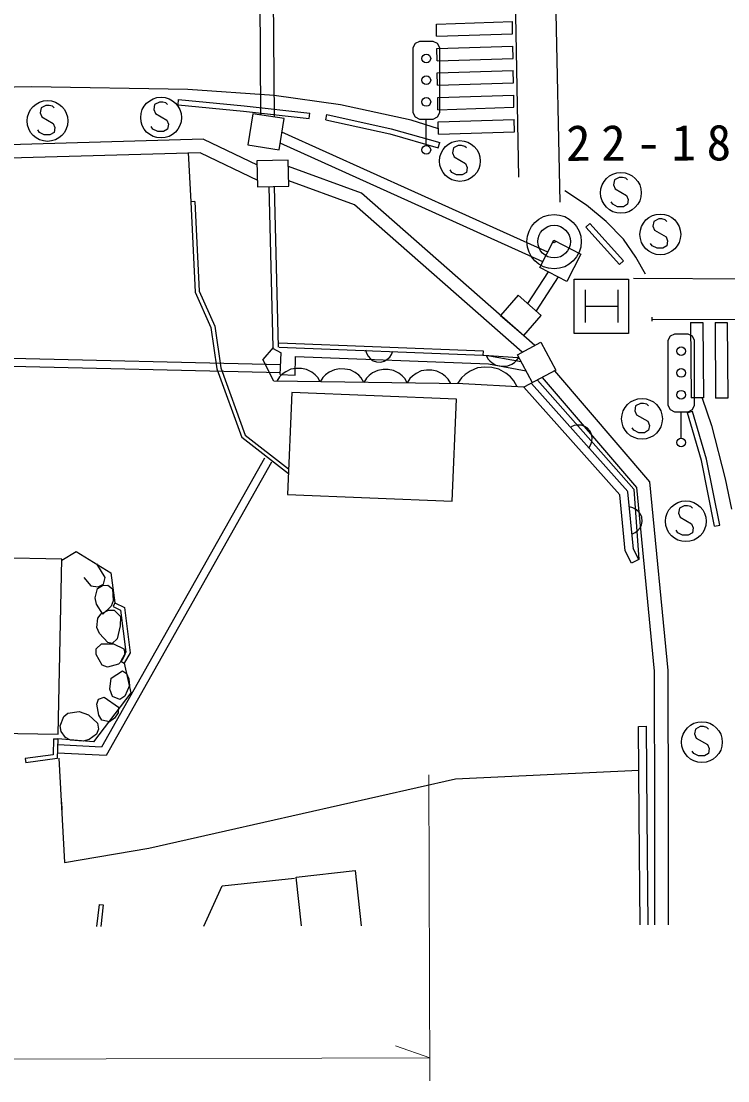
# Model space of a CAD drawing. Units: millimetres, scale not verified. Extents: x 40000 to 680000, y 20000 to 380000.
# Drawn here: x 173178 to 199190, y 247209 to 286182 of the extents above; entities that cross this region are included whole.
import ezdxf

# ---------------------------------------------------------------- set-up
doc = ezdxf.new("R2010")
doc.units = ezdxf.units.MM
doc.header["$LTSCALE"] = 1000
for name, color, linetype, lineweight in [('M-BGD', 7, 'Continuous', 25), ('M-BMK-SRVR', 3, 'Continuous', 25), ('M-STR-HTXT', 7, 'Continuous', 13)]:
    doc.layers.add(name, color=color, linetype=linetype, lineweight=lineweight)
doc.styles.add('ＭＳ ゴシック', font='')
doc.styles.get('ＭＳ ゴシック').set_extended_font_data('MS Gothic')

msp = doc.modelspace()

# ---------------------------------------------------------------- linework, layer by layer
at = {"layer": 'M-BGD'}
for p, q in [((193023, 279529), (192660, 296266)), ((182003, 282731), (181903, 295686)), ((182504, 282653), (182403, 295711)), ((191193, 295653), (191487, 280451)), ((188464, 286077), (191260, 286165)), ((188472, 285627), (188464, 286077)), ((191268, 285715), (191260, 286165)), ((188472, 285627), (191268, 285715)), ((187612, 285211), (187692, 285372)), ((187692, 285372), (187852, 285452)), ((187852, 285452), (188332, 285452)), ((188332, 285452), (188492, 285372)), ((188492, 285372), (188572, 285212)), ((187612, 282811), (187612, 285211)), ((188480, 285177), (191277, 285265)), ((188489, 284727), (188480, 285177)), ((188572, 285212), (188572, 282812)), ((191285, 284815), (191277, 285265)), ((188489, 284727), (191285, 284815)), ((188497, 284277), (191293, 284365)), ((188505, 283827), (188497, 284277)), ((191302, 283915), (191293, 284365)), ((173556, 283764), (168833, 283664)), ((179311, 283672), (173556, 283764)), ((188505, 283827), (191302, 283915)), ((182490, 283451), (179311, 283672)), ((184931, 283101), (182490, 283451)), ((188513, 283377), (191310, 283465)), ((188521, 282927), (188513, 283377)), ((191318, 283015), (191310, 283465)), ((173909, 282992), (173879, 282812)), ((174089, 283082), (173909, 282992)), ((174209, 283082), (174089, 283082)), ((174329, 283052), (174209, 283082)), ((174389, 282992), (174329, 283052)), ((178088, 283116), (178058, 282936)), ((178268, 283205), (178088, 283116)), ((178388, 283206), (178268, 283205)), ((178508, 283176), (178388, 283206)), ((178568, 283116), (178508, 283176)), ((178953, 283103), (178972, 283302)), ((178953, 283103), (178972, 283302)), ((178953, 283103), (178972, 283302)), ((178953, 283103), (181365, 282869)), ((178953, 283103), (181365, 282869)), ((178953, 283103), (181365, 282869)), ((178972, 283302), (181385, 283068)), ((178972, 283302), (181385, 283068)), ((178972, 283302), (181385, 283068)), ((181385, 283068), (183803, 282800)), ((181385, 283068), (183803, 282800)), ((181385, 283068), (183803, 282800)), ((187531, 282540), (184931, 283101)), ((188521, 282927), (191318, 283015)), ((173879, 282812), (173939, 282662)), ((173939, 282662), (174359, 282422)), ((178058, 282936), (178118, 282786)), ((178118, 282786), (178538, 282545)), ((181365, 282869), (183781, 282602)), ((181365, 282869), (183781, 282602)), ((181365, 282869), (183781, 282602)), ((181701, 282778), (181523, 281632)), ((182855, 282599), (181701, 282778)), ((182677, 281453), (182855, 282599)), ((183781, 282602), (183803, 282800)), ((183781, 282602), (183803, 282800)), ((183781, 282602), (183803, 282800)), ((184391, 282559), (184435, 282754)), ((184391, 282559), (184435, 282754)), ((184391, 282559), (184435, 282754)), ((184391, 282559), (186745, 282034)), ((184391, 282559), (186745, 282034)), ((184391, 282559), (186745, 282034)), ((184435, 282754), (186794, 282228)), ((184435, 282754), (186794, 282228)), ((184435, 282754), (186794, 282228)), ((187692, 282652), (187612, 282811)), ((187852, 282571), (187692, 282652)), ((188332, 282572), (187852, 282571)), ((188092, 281612), (188092, 282572)), ((188492, 282652), (188332, 282572)), ((188572, 282812), (188492, 282652)), ((188530, 282477), (191326, 282565)), ((191335, 282115), (191326, 282565)), ((173849, 282092), (173789, 282182)), ((174359, 282422), (174419, 282272)), ((174419, 282272), (174389, 282092)), ((178028, 282215), (177968, 282305)), ((178208, 282125), (178028, 282215)), ((178568, 282216), (178418, 282126)), ((178538, 282545), (178598, 282396)), ((178598, 282396), (178568, 282216)), ((186794, 282228), (188587, 281723)), ((186794, 282228), (188587, 281723)), ((186794, 282228), (188587, 281723)), ((188534, 282221), (187531, 282540)), ((188538, 282027), (188530, 282477)), ((179887, 281839), (154433, 281131)), ((174029, 282002), (173849, 282092)), ((174239, 282002), (174029, 282002)), ((174389, 282092), (174239, 282002)), ((178418, 282126), (178208, 282125)), ((179887, 281839), (181862, 280893)), ((192565, 277683), (182777, 282100)), ((186745, 282034), (188533, 281530)), ((186745, 282034), (188533, 281530)), ((186745, 282034), (188533, 281530)), ((188538, 282027), (191335, 282115)), ((181523, 281632), (182677, 281453)), ((192382, 277327), (182713, 281690)), ((188533, 281530), (188587, 281723)), ((188533, 281530), (188587, 281723)), ((188533, 281530), (188587, 281723)), ((189087, 281519), (189057, 281339)), ((189267, 281609), (189087, 281519)), ((189387, 281609), (189267, 281609)), ((189507, 281579), (189387, 281609)), ((189567, 281519), (189507, 281579)), ((179780, 281335), (154447, 280631)), ((179330, 281353), (179424, 279541)), ((179780, 281335), (181876, 280332)), ((183009, 281074), (181858, 281046)), ((181858, 281046), (181882, 280089)), ((183033, 280118), (183009, 281074)), ((189057, 281339), (189117, 281189)), ((189117, 281189), (189537, 280949)), ((185708, 279861), (183015, 280842)), ((189027, 280619), (188968, 280709)), ((189207, 280529), (189027, 280619)), ((189567, 280619), (189417, 280529)), ((189537, 280949), (189597, 280799)), ((189597, 280799), (189567, 280619)), ((185449, 279423), (183029, 280305)), ((189417, 280529), (189207, 280529)), ((195015, 280347), (194985, 280167)), ((195195, 280437), (195015, 280347)), ((195315, 280437), (195195, 280437)), ((195435, 280407), (195315, 280437)), ((195495, 280347), (195435, 280407)), ((181882, 280089), (183033, 280118)), ((182456, 274185), (182303, 280100)), ((182656, 274190), (182503, 280105)), ((192089, 274258), (185708, 279861)), ((193988, 279412), (193196, 279939)), ((194985, 280167), (195045, 280017)), ((195045, 280017), (195465, 279777)), ((179574, 279548), (179424, 279541)), ((179424, 279541), (179583, 276219)), ((179574, 279548), (179732, 276254)), ((194955, 279447), (194895, 279537)), ((195135, 279357), (194955, 279447)), ((195495, 279447), (195345, 279357)), ((195465, 279777), (195525, 279627)), ((195525, 279627), (195495, 279447)), ((191617, 274007), (185449, 279423)), ((194717, 278815), (193988, 279412)), ((195345, 279357), (195135, 279357)), ((194109, 278738), (193961, 278604)), ((194109, 278738), (195349, 277366)), ((195349, 278161), (194717, 278815)), ((196465, 278820), (196435, 278640)), ((196645, 278910), (196465, 278820)), ((196765, 278910), (196645, 278910)), ((196885, 278880), (196765, 278910)), ((196945, 278820), (196885, 278880)), ((193961, 278604), (195201, 277232)), ((196435, 278640), (196495, 278490)), ((196495, 278490), (196915, 278250)), ((192276, 277119), (192791, 278125)), ((192791, 278125), (193779, 277619)), ((195807, 277504), (195349, 278161)), ((196405, 277920), (196345, 278010)), ((196585, 277830), (196405, 277920)), ((196945, 277920), (196795, 277830)), ((196915, 278250), (196975, 278100)), ((196975, 278100), (196945, 277920)), ((193779, 277619), (193264, 276612)), ((196163, 276873), (195807, 277504)), ((196795, 277830), (196585, 277830)), ((193264, 276612), (192276, 277119)), ((195201, 277232), (195349, 277366)), ((191825, 275793), (192589, 276958)), ((192947, 276774), (192130, 275528)), ((213042, 276624), (195718, 276722)), ((193536, 274699), (193536, 276699)), ((193536, 276699), (195536, 276699)), ((195536, 276699), (195536, 274700)), ((179583, 276219), (180161, 274919)), ((179732, 276254), (180306, 274961)), ((191469, 276101), (190828, 275361)), ((192321, 275362), (191469, 276101)), ((193936, 276299), (193936, 275099)), ((195136, 276299), (195136, 275099)), ((193936, 275699), (195136, 275699)), ((190828, 275361), (191680, 274622)), ((191680, 274622), (192321, 275362)), ((196404, 275150), (196405, 275300)), ((196405, 275225), (212445, 275161)), ((180161, 274919), (180381, 273391)), ((180306, 274961), (180527, 273428)), ((197821, 275100), (197839, 272326)), ((197821, 275100), (198271, 275098)), ((198271, 275098), (198289, 272324)), ((198721, 275097), (198739, 272321)), ((198721, 275097), (199171, 275095)), ((199171, 275095), (199189, 272318)), ((191444, 273915), (192313, 274378)), ((192313, 274378), (192864, 273344)), ((195536, 274700), (193536, 274699)), ((196994, 274444), (197074, 274604)), ((196994, 272044), (196994, 274444)), ((197074, 274604), (197234, 274684)), ((197234, 274684), (197714, 274684)), ((197714, 274684), (197874, 274604)), ((197874, 274604), (197954, 274444)), ((197954, 274444), (197954, 272044)), ((182730, 273545), (153893, 274228)), ((182456, 274185), (182068, 273741)), ((182430, 274155), (182744, 273982)), ((190192, 274050), (182662, 274340)), ((182674, 274189), (190168, 273900)), ((182711, 273193), (182745, 273985)), ((185856, 274089), (185890, 273967)), ((186810, 273927), (186855, 274045)), ((190186, 273900), (190192, 274050)), ((182723, 273245), (153886, 273928)), ((182477, 272945), (182068, 273741)), ((183262, 273159), (183281, 273853)), ((183281, 273853), (190378, 273580)), ((185890, 273967), (185946, 273865)), ((185946, 273865), (186041, 273760)), ((186041, 273760), (186139, 273696)), ((186139, 273696), (186257, 273651)), ((186257, 273651), (186417, 273644)), ((186417, 273644), (186538, 273678)), ((186538, 273678), (186641, 273734)), ((186641, 273734), (186745, 273829)), ((186745, 273829), (186810, 273927)), ((190186, 273900), (190412, 273879)), ((190214, 273898), (191465, 273817)), ((190294, 273893), (190358, 273768)), ((190358, 273768), (190425, 273692)), ((190412, 273879), (191580, 273660)), ((190425, 273692), (190517, 273614)), ((190517, 273614), (190656, 273533)), ((191235, 273568), (191336, 273633)), ((191336, 273633), (191412, 273701)), ((191412, 273701), (191492, 273816)), ((191995, 272881), (191444, 273915)), ((180381, 273391), (181298, 270864)), ((180527, 273428), (181424, 270956)), ((182915, 273291), (182786, 273197)), ((183109, 273385), (182915, 273291)), ((183301, 273414), (183109, 273385)), ((183493, 273411), (183301, 273414)), ((183684, 273377), (183493, 273411)), ((183875, 273278), (183684, 273377)), ((184002, 273180), (183875, 273278)), ((184515, 273269), (184386, 273175)), ((184708, 273362), (184515, 273269)), ((184901, 273392), (184708, 273362)), ((185093, 273389), (184901, 273392)), ((185284, 273354), (185093, 273389)), ((185475, 273256), (185284, 273354)), ((185602, 273158), (185475, 273256)), ((186115, 273247), (185986, 273153)), ((186308, 273340), (186115, 273247)), ((186501, 273370), (186308, 273340)), ((186693, 273367), (186501, 273370)), ((186884, 273332), (186693, 273367)), ((187075, 273234), (186884, 273332)), ((187201, 273136), (187075, 273234)), ((187715, 273225), (187586, 273131)), ((187908, 273318), (187715, 273225)), ((188101, 273348), (187908, 273318)), ((188292, 273345), (188101, 273348)), ((188484, 273310), (188292, 273345)), ((188675, 273212), (188484, 273310)), ((188801, 273114), (188675, 273212)), ((189705, 273311), (189522, 273188)), ((189976, 273428), (189705, 273311)), ((190242, 273457), (189976, 273428)), ((190505, 273443), (190242, 273457)), ((190378, 273580), (191761, 273320)), ((190766, 273385), (190505, 273443)), ((190656, 273533), (190798, 273500)), ((191023, 273238), (190766, 273385)), ((190798, 273500), (190942, 273490)), ((190942, 273490), (191087, 273505)), ((191191, 273097), (191023, 273238)), ((191087, 273505), (191235, 273568)), ((192864, 273344), (191685, 272716)), ((192812, 273316), (196313, 269238)), ((189430, 272849), (182477, 272945)), ((182689, 273102), (182590, 272944)), ((182786, 273197), (182689, 273102)), ((182711, 273193), (183262, 273159)), ((184096, 273083), (184002, 273180)), ((184190, 272922), (184096, 273083)), ((184288, 273080), (184190, 272922)), ((184386, 273175), (184288, 273080)), ((185696, 273061), (185602, 273158)), ((185790, 272899), (185696, 273061)), ((185888, 273058), (185790, 272899)), ((185986, 273153), (185888, 273058)), ((187296, 273039), (187201, 273136)), ((187390, 272877), (187296, 273039)), ((187488, 273036), (187390, 272877)), ((187586, 273131), (187488, 273036)), ((188896, 273017), (188801, 273114)), ((188990, 272855), (188896, 273017)), ((189383, 273064), (189239, 272851)), ((189522, 273188), (189383, 273064)), ((191685, 272716), (189430, 272849)), ((191316, 272958), (191191, 273097)), ((191436, 272731), (191316, 272958)), ((195511, 268885), (191958, 272862)), ((195729, 268967), (192180, 272980)), ((192360, 273076), (195830, 269032)), ((183137, 272522), (182986, 268772)), ((189201, 272276), (183137, 272522)), ((195221, 268759), (191685, 272716)), ((189049, 268527), (189201, 272276)), ((195792, 272036), (195762, 271856)), ((195972, 272126), (195792, 272036)), ((196092, 272126), (195972, 272126)), ((196212, 272096), (196092, 272126)), ((196272, 272036), (196212, 272096)), ((197074, 271884), (196994, 272044)), ((198289, 272324), (197839, 272326)), ((197954, 272044), (197874, 271884)), ((198245, 272319), (198583, 271310)), ((199189, 272318), (198739, 272321)), ((195762, 271856), (195823, 271706)), ((195823, 271706), (196243, 271466)), ((197234, 271804), (197074, 271884)), ((197714, 271804), (197234, 271804)), ((197474, 270844), (197474, 271804)), ((197893, 271832), (197701, 271776)), ((198215, 270024), (197701, 271776)), ((197874, 271884), (197714, 271804)), ((198410, 270072), (197893, 271832)), ((193539, 271308), (193422, 271258)), ((193654, 271329), (193539, 271308)), ((193795, 271320), (193654, 271329)), ((193906, 271284), (193795, 271320)), ((194015, 271220), (193906, 271284)), ((196243, 271466), (196302, 271316)), ((196302, 271316), (196273, 271136)), ((198583, 271310), (199097, 269347)), ((183016, 269530), (181298, 270864)), ((181424, 270956), (183024, 269714)), ((194121, 271100), (194015, 271220)), ((194170, 270984), (194121, 271100)), ((194191, 270869), (194170, 270984)), ((194182, 270728), (194191, 270869)), ((195733, 271136), (195673, 271226)), ((195913, 271046), (195733, 271136)), ((196123, 271046), (195913, 271046)), ((196273, 271136), (196123, 271046)), ((194083, 270508), (194147, 270617)), ((194147, 270617), (194182, 270728)), ((182131, 270107), (176136, 259480)), ((182393, 269959), (176306, 259171)), ((198700, 267611), (198215, 270024)), ((198896, 267650), (198410, 270072)), ((199097, 269347), (199331, 268234)), ((195729, 268967), (195911, 266382)), ((195830, 269032), (196482, 262280)), ((196313, 269238), (196982, 262304)), ((182986, 268772), (189049, 268527)), ((195411, 266702), (195221, 268759)), ((195715, 266766), (195512, 268870)), ((195689, 268287), (195565, 268316)), ((195794, 268237), (195689, 268287)), ((195903, 268147), (195794, 268237)), ((195972, 268054), (195903, 268147)), ((197406, 268269), (197376, 268089)), ((197586, 268359), (197406, 268269)), ((197706, 268359), (197586, 268359)), ((197826, 268329), (197706, 268359)), ((197886, 268269), (197826, 268329)), ((196024, 267938), (195972, 268054)), ((196011, 267655), (196039, 267779)), ((196039, 267779), (196024, 267938)), ((197376, 268089), (197436, 267939)), ((197436, 267939), (197856, 267699)), ((195661, 267320), (195777, 267372)), ((195777, 267372), (195871, 267441)), ((195871, 267441), (195961, 267550)), ((195961, 267550), (196011, 267655)), ((197346, 267369), (197286, 267459)), ((197526, 267279), (197346, 267369)), ((197886, 267369), (197736, 267279)), ((197856, 267699), (197916, 267549)), ((197916, 267549), (197886, 267369)), ((198700, 267611), (198896, 267650)), ((197736, 267279), (197526, 267279)), ((174672, 266394), (155746, 266777)), ((174674, 266357), (175199, 266679)), ((175199, 266679), (176482, 265895)), ((195644, 266246), (195411, 266702)), ((195911, 266382), (195704, 266787)), ((174546, 259953), (174672, 266394)), ((176276, 265716), (175959, 266223)), ((195911, 266382), (195644, 266246)), ((176482, 265895), (176629, 264789)), ((175487, 265722), (175747, 265411)), ((175747, 265411), (176013, 265382)), ((175982, 265315), (176166, 265425)), ((176013, 265382), (176204, 265473)), ((176166, 265425), (176373, 265436)), ((176204, 265473), (176276, 265716)), ((176373, 265436), (176543, 265303)), ((175896, 264973), (175982, 265315)), ((176543, 265303), (176565, 264861)), ((175952, 264741), (175896, 264973)), ((176190, 264376), (175952, 264741)), ((176488, 264661), (176190, 264376)), ((176565, 264861), (176488, 264661)), ((176629, 264789), (176563, 264655)), ((176563, 264655), (176838, 264521)), ((176629, 264789), (176977, 264620)), ((176002, 264224), (176120, 264389)), ((176120, 264389), (176393, 264522)), ((176393, 264522), (176607, 264517)), ((176607, 264517), (176836, 264288)), ((176836, 264288), (176827, 263937)), ((176838, 264521), (177031, 262976)), ((176977, 264620), (177186, 262946)), ((175967, 263884), (176002, 264224)), ((176056, 263663), (175967, 263884)), ((176827, 263937), (176711, 263470)), ((176366, 263332), (176056, 263663)), ((176711, 263470), (176531, 263298)), ((175936, 262885), (175945, 263095)), ((175945, 263095), (176132, 263283)), ((176132, 263283), (176580, 263275)), ((176531, 263298), (176366, 263332)), ((176580, 263275), (176953, 263096)), ((176953, 263096), (176970, 263065)), ((176164, 262501), (175936, 262885)), ((177031, 262976), (176844, 262643)), ((176988, 262876), (176899, 262675)), ((176970, 263065), (176988, 262876)), ((177186, 262946), (176975, 262570)), ((176356, 262419), (176164, 262501)), ((176764, 262537), (176356, 262419)), ((176899, 262675), (176764, 262537)), ((176844, 262643), (176975, 262570)), ((176975, 262570), (177216, 261484)), ((196982, 262304), (196988, 256921)), ((176446, 261618), (176491, 262019)), ((176491, 262019), (176903, 262286)), ((176903, 262286), (177054, 262194)), ((177054, 262194), (177144, 261998)), ((177144, 261998), (177160, 261752)), ((196482, 262280), (196488, 256933)), ((176540, 261343), (176446, 261618)), ((177160, 261752), (176990, 261358)), ((177216, 261484), (175836, 259676)), ((175958, 261062), (176019, 261249)), ((176019, 261249), (176236, 261316)), ((176236, 261316), (176767, 260954)), ((176815, 261232), (176540, 261343)), ((176990, 261358), (176815, 261232)), ((174743, 260605), (174896, 260732)), ((174896, 260732), (175309, 260791)), ((175309, 260791), (175658, 260670)), ((176032, 260658), (175958, 261062)), ((176747, 260748), (176616, 260548)), ((176767, 260954), (176747, 260748)), ((174611, 260260), (174743, 260605)), ((175658, 260670), (175986, 260368)), ((175986, 260368), (176030, 260138)), ((176151, 260474), (176032, 260658)), ((176429, 260417), (176151, 260474)), ((176616, 260548), (176429, 260417)), ((172088, 259998), (174546, 259953)), ((174646, 260057), (174611, 260260)), ((174811, 259836), (174646, 260057)), ((175957, 259963), (175682, 259762)), ((176030, 260138), (175957, 259963)), ((195900, 260246), (196200, 260249)), ((195927, 256947), (195900, 260246)), ((196227, 256940), (196200, 260249)), ((197996, 260146), (197966, 259966)), ((197966, 259966), (198026, 259816)), ((198176, 260236), (197996, 260146)), ((198296, 260236), (198176, 260236)), ((198416, 260206), (198296, 260236)), ((198476, 260146), (198416, 260206)), ((174373, 259785), (174358, 259197)), ((174373, 259785), (174523, 259781)), ((174523, 259781), (174505, 259065)), ((175836, 259676), (174523, 259781)), ((176136, 259480), (174530, 259564)), ((174999, 259736), (174811, 259836)), ((175456, 259696), (174999, 259736)), ((175682, 259762), (175456, 259696)), ((198026, 259816), (198446, 259576)), ((198446, 259576), (198506, 259426)), ((174358, 259197), (173324, 259058)), ((176306, 259171), (174515, 259264)), ((197936, 259246), (197876, 259336)), ((198116, 259156), (197936, 259246)), ((198476, 259246), (198326, 259156)), ((198506, 259426), (198476, 259246)), ((173324, 259058), (173344, 258910)), ((174505, 259065), (173344, 258910)), ((174568, 259070), (174779, 255236)), ((198326, 259156), (198116, 259156)), ((189162, 258312), (195913, 258640)), ((177881, 255764), (189162, 258312)), ((174657, 257453), (174675, 257179)), ((195959, 252943), (195927, 256947)), ((196259, 252944), (196227, 256940)), ((196488, 256933), (196492, 252944)), ((196988, 256921), (196992, 252946)), ((174779, 255236), (177881, 255764)), ((183297, 254704), (185470, 254940)), ((185470, 254940), (185691, 252911)), ((180573, 254383), (183236, 254661)), ((183493, 252905), (183297, 254704)), ((179908, 252894), (180573, 254383)), ((176044, 253693), (175956, 252881)), ((176044, 253693), (176193, 253676)), ((176193, 253676), (176107, 252882))]:
    msp.add_line(p, q, dxfattribs=at)
for centre, radius in [((188092, 284812), 160), ((188092, 284012), 160), ((178328, 282636), 750), ((188092, 283212), 160), ((174149, 282512), 750), ((189328, 281039), 750), ((188092, 281452), 160), ((195255, 279867), 750), ((196705, 278340), 750), ((197474, 274044), 160), ((197474, 273244), 160), ((197474, 272444), 160), ((196032, 271556), 750), ((197475, 270684), 160), ((197646, 267789), 750), ((198236, 259666), 750)]:
    msp.add_circle(centre, radius, dxfattribs=at)
at = {"layer": 'M-BMK-SRVR'}
for radius in [1000, 600, 40]:
    msp.add_circle((192796, 278074), radius, dxfattribs=at)
at = {"layer": 'M-STR-HTXT'}
for p, q in [((188183, 258465), (188220, 247209)), ((188218, 248059), (186955, 248496)), ((77456, 247695), (188218, 248059))]:
    msp.add_line(p, q, dxfattribs=at)

# ---------------------------------------------------------------- texts
at = {"layer": 'M-BMK-SRVR', "insert": (193241, 281023), "char_height": 1320, "attachment_point": 7, "rotation": 0.175, "style": 'ＭＳ ゴシック'}
msp.add_mtext('\\T1.44;22-18-0-1', dxfattribs=at)

doc.saveas('drawing.dxf')
